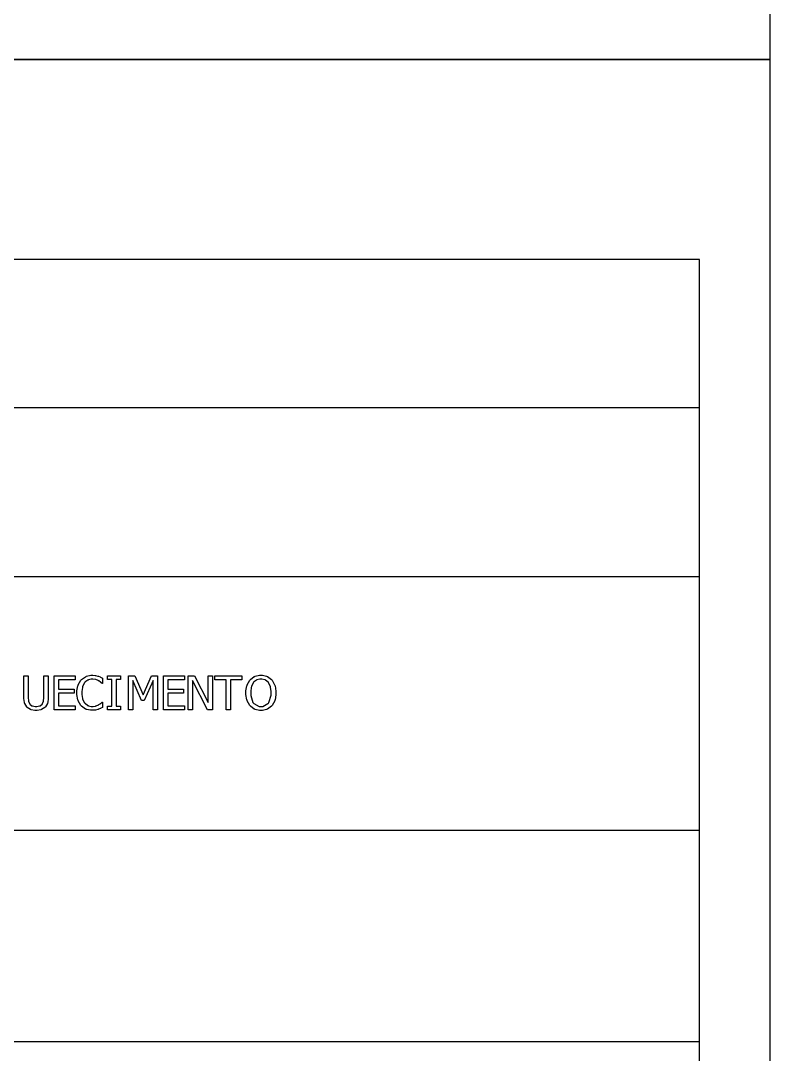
# Model space of a CAD drawing. Header units: millimetres. Extents: x 1974 to 2099, y 1386 to 1555.
# Drawn here: x 2095.39 to 2099.13, y 1486.64 to 1491.8 of the extents above; entities that cross this region are included whole.
import ezdxf

# ---------------------------------------------------------------- set-up
doc = ezdxf.new("R2010")
doc.units = ezdxf.units.MM
for name, color, linetype in [('MARGEM', 1, 'Continuous'), ('TEXTO', 4, 'Continuous'), ('TIMBRE', 7, 'Continuous')]:
    doc.layers.add(name, color=color, linetype=linetype)

msp = doc.modelspace()

# ---------------------------------------------------------------- linework, layer by layer
at = {"layer": 'MARGEM', "color": 7}
for points in [[(2069.4316, 1491.6093), (2099.1316, 1491.6093), (2099.1316, 1512.6343), (2069.4316, 1512.6343)], [(2069.4316, 1470.5843), (2099.1316, 1470.5843), (2099.1316, 1491.6093), (2069.4316, 1491.6093)]]:
    msp.add_lwpolyline(points, close=True, dxfattribs=at)
at = {"layer": 'TEXTO', "color": 0}
for p, q in [((2098.7779, 1489.868), (2069.8934, 1489.868)), ((2098.7779, 1489.0232), (2069.8934, 1489.0232)), ((2095.402, 1488.4233), (2095.402, 1488.5287)), ((2095.402, 1488.5287), (2095.4244, 1488.5287)), ((2095.4244, 1488.5287), (2095.4244, 1488.4233)), ((2095.5016, 1488.4227), (2095.5016, 1488.5287)), ((2095.5016, 1488.5287), (2095.5242, 1488.5287)), ((2095.5242, 1488.5287), (2095.5242, 1488.4233)), ((2095.553, 1488.3598), (2095.553, 1488.5287)), ((2095.553, 1488.5287), (2095.6586, 1488.5287)), ((2095.6586, 1488.5087), (2095.5754, 1488.5087)), ((2095.5754, 1488.5087), (2095.5754, 1488.4625)), ((2095.6586, 1488.5287), (2095.6586, 1488.5087)), ((2095.6869, 1488.5066), (2095.6886, 1488.5085)), ((2095.6886, 1488.5085), (2095.6903, 1488.5104)), ((2095.6903, 1488.5104), (2095.7102, 1488.5249)), ((2095.7102, 1488.5249), (2095.7127, 1488.5258)), ((2095.7127, 1488.5258), (2095.7149, 1488.5269)), ((2095.7149, 1488.5269), (2095.7363, 1488.5318)), ((2095.7229, 1488.5082), (2095.7212, 1488.5075)), ((2095.7243, 1488.5089), (2095.7229, 1488.5082)), ((2095.7383, 1488.5126), (2095.7243, 1488.5089)), ((2095.7363, 1488.5318), (2095.7435, 1488.5318)), ((2095.7435, 1488.5126), (2095.7383, 1488.5126)), ((2095.7435, 1488.5318), (2095.7475, 1488.5318)), ((2095.7475, 1488.5126), (2095.7435, 1488.5126)), ((2095.7475, 1488.5318), (2095.7581, 1488.5308)), ((2095.7596, 1488.5107), (2095.7475, 1488.5126)), ((2095.7581, 1488.5308), (2095.7594, 1488.5305)), ((2095.7594, 1488.5305), (2095.7607, 1488.5303)), ((2095.7609, 1488.5103), (2095.7596, 1488.5107)), ((2095.7607, 1488.5303), (2095.7723, 1488.5278)), ((2095.7621, 1488.51), (2095.7609, 1488.5103)), ((2095.774, 1488.5051), (2095.7621, 1488.51)), ((2095.7723, 1488.5278), (2095.7733, 1488.5274)), ((2095.7733, 1488.5274), (2095.7743, 1488.5271)), ((2095.7743, 1488.5271), (2095.7835, 1488.5236)), ((2095.7835, 1488.5236), (2095.7845, 1488.5231)), ((2095.7845, 1488.5231), (2095.7854, 1488.5227)), ((2095.7854, 1488.5227), (2095.7949, 1488.5181)), ((2095.7949, 1488.5181), (2095.7956, 1488.5175)), ((2095.7956, 1488.5175), (2095.7956, 1488.4904)), ((2095.8197, 1488.5115), (2095.8197, 1488.5287)), ((2095.8197, 1488.5287), (2095.8853, 1488.5287)), ((2095.8411, 1488.5115), (2095.8197, 1488.5115)), ((2095.8411, 1488.377), (2095.8411, 1488.5115)), ((2095.8853, 1488.5115), (2095.8637, 1488.5115)), ((2095.8637, 1488.5115), (2095.8637, 1488.377)), ((2095.8853, 1488.5287), (2095.8853, 1488.5115)), ((2095.9255, 1488.3598), (2095.9255, 1488.5287)), ((2095.9255, 1488.5287), (2095.9561, 1488.5287)), ((2095.9561, 1488.5287), (2095.9983, 1488.4347)), ((2095.9983, 1488.4347), (2096.039, 1488.5287)), ((2096.039, 1488.5287), (2096.0703, 1488.5287)), ((2096.0703, 1488.5287), (2096.0703, 1488.3598)), ((2096.0703, 1488.5287), (2096.0703, 1488.5287)), ((2096.0993, 1488.3598), (2096.0993, 1488.5287)), ((2096.0993, 1488.5287), (2096.2049, 1488.5287)), ((2096.2049, 1488.5087), (2096.1217, 1488.5087)), ((2096.1217, 1488.5087), (2096.1217, 1488.4625)), ((2096.2049, 1488.5287), (2096.2049, 1488.5087)), ((2096.2235, 1488.3598), (2096.2235, 1488.5287)), ((2096.2235, 1488.5287), (2096.2554, 1488.5287)), ((2096.2554, 1488.5287), (2096.3234, 1488.395)), ((2096.3234, 1488.395), (2096.3234, 1488.5287)), ((2096.3234, 1488.5287), (2096.3443, 1488.5287)), ((2096.3443, 1488.5287), (2096.3443, 1488.3598)), ((2096.3443, 1488.5287), (2096.3443, 1488.5287)), ((2096.3555, 1488.5087), (2096.3555, 1488.5287)), ((2096.3555, 1488.5287), (2096.4913, 1488.5287)), ((2096.4121, 1488.5087), (2096.3555, 1488.5087)), ((2096.4121, 1488.3598), (2096.4121, 1488.5087)), ((2096.4913, 1488.5087), (2096.4344, 1488.5087)), ((2096.4344, 1488.5087), (2096.4344, 1488.3598)), ((2096.4913, 1488.5287), (2096.4913, 1488.5087)), ((2096.5305, 1488.5074), (2096.5322, 1488.5093)), ((2096.5322, 1488.5093), (2096.5338, 1488.5113)), ((2096.5338, 1488.5113), (2096.5534, 1488.5254)), ((2096.5534, 1488.5254), (2096.5558, 1488.5264)), ((2096.5558, 1488.5264), (2096.5581, 1488.5274)), ((2096.5581, 1488.5274), (2096.5795, 1488.5323)), ((2096.5653, 1488.5085), (2096.5638, 1488.5079)), ((2096.5668, 1488.5093), (2096.5653, 1488.5085)), ((2096.5812, 1488.5128), (2096.5668, 1488.5093)), ((2096.5795, 1488.5323), (2096.5864, 1488.5323)), ((2096.5867, 1488.5128), (2096.5812, 1488.5128)), ((2096.5864, 1488.5323), (2096.5943, 1488.5323)), ((2096.5914, 1488.5128), (2096.5867, 1488.5128)), ((2096.6063, 1488.5092), (2096.5914, 1488.5128)), ((2096.5943, 1488.5323), (2096.6152, 1488.5273)), ((2096.608, 1488.5085), (2096.6063, 1488.5092)), ((2096.6095, 1488.5078), (2096.608, 1488.5085)), ((2096.6152, 1488.5273), (2096.6177, 1488.5262)), ((2096.6177, 1488.5262), (2096.62, 1488.5253)), ((2096.62, 1488.5253), (2096.6393, 1488.5112)), ((2096.6393, 1488.5112), (2096.641, 1488.5093)), ((2096.641, 1488.5093), (2096.6426, 1488.5075)), ((2096.641, 1488.5093), (2096.641, 1488.5093)), ((2095.5754, 1488.4625), (2095.6528, 1488.4625)), ((2095.6528, 1488.4625), (2095.6528, 1488.4425)), ((2095.6675, 1488.4533), (2095.672, 1488.4784)), ((2095.672, 1488.4784), (2095.6729, 1488.481)), ((2095.6729, 1488.481), (2095.6737, 1488.4837)), ((2095.6737, 1488.4837), (2095.6869, 1488.5066)), ((2095.6943, 1488.4713), (2095.6911, 1488.4509)), ((2095.695, 1488.4735), (2095.6943, 1488.4713)), ((2095.6955, 1488.4756), (2095.695, 1488.4735)), ((2095.7048, 1488.4937), (2095.6955, 1488.4756)), ((2095.706, 1488.4951), (2095.7048, 1488.4937)), ((2095.7072, 1488.4966), (2095.706, 1488.4951)), ((2095.7212, 1488.5075), (2095.7072, 1488.4966)), ((2095.775, 1488.5046), (2095.774, 1488.5051)), ((2095.776, 1488.504), (2095.775, 1488.5046)), ((2095.7854, 1488.4976), (2095.776, 1488.504)), ((2095.7864, 1488.4969), (2095.7854, 1488.4976)), ((2095.7872, 1488.4963), (2095.7864, 1488.4969)), ((2095.7934, 1488.4908), (2095.7872, 1488.4963)), ((2095.7939, 1488.4904), (2095.7934, 1488.4908)), ((2095.7956, 1488.4904), (2095.7939, 1488.4904)), ((2095.9901, 1488.4063), (2095.9464, 1488.5054)), ((2095.9464, 1488.5054), (2095.9464, 1488.3598)), ((2096.0477, 1488.5054), (2096.0037, 1488.4063)), ((2096.0477, 1488.3598), (2096.0477, 1488.5054)), ((2096.1217, 1488.4625), (2096.1992, 1488.4625)), ((2096.1992, 1488.4625), (2096.1992, 1488.4425)), ((2096.3192, 1488.3598), (2096.2447, 1488.5054)), ((2096.2447, 1488.5054), (2096.2447, 1488.3598)), ((2096.5119, 1488.4535), (2096.5164, 1488.479)), ((2096.5164, 1488.479), (2096.5171, 1488.4816)), ((2096.5171, 1488.4816), (2096.5181, 1488.4843)), ((2096.5181, 1488.4843), (2096.5305, 1488.5074)), ((2096.5382, 1488.4715), (2096.5353, 1488.451)), ((2096.539, 1488.4736), (2096.5382, 1488.4715)), ((2096.5395, 1488.4759), (2096.539, 1488.4736)), ((2096.5479, 1488.494), (2096.5395, 1488.4759)), ((2096.5491, 1488.4954), (2096.5479, 1488.494)), ((2096.5501, 1488.4969), (2096.5491, 1488.4954)), ((2096.5638, 1488.5079), (2096.5501, 1488.4969)), ((2096.6229, 1488.4968), (2096.6095, 1488.5078)), ((2096.6242, 1488.4954), (2096.6229, 1488.4968)), ((2096.6252, 1488.494), (2096.6242, 1488.4954)), ((2096.6336, 1488.4761), (2096.6252, 1488.494)), ((2096.6343, 1488.474), (2096.6336, 1488.4761)), ((2096.6348, 1488.4718), (2096.6343, 1488.474)), ((2096.6381, 1488.4516), (2096.6348, 1488.4718)), ((2096.6426, 1488.5075), (2096.6549, 1488.4846)), ((2096.6549, 1488.4846), (2096.6559, 1488.4818)), ((2096.6559, 1488.4818), (2096.6569, 1488.4791)), ((2096.6569, 1488.4791), (2096.6614, 1488.4529)), ((2095.402, 1488.4163), (2095.402, 1488.4233)), ((2095.405, 1488.395), (2095.402, 1488.4163)), ((2095.4244, 1488.4233), (2095.4244, 1488.4184)), ((2095.4244, 1488.4184), (2095.4256, 1488.405)), ((2095.4256, 1488.405), (2095.4258, 1488.4036)), ((2095.5001, 1488.4036), (2095.5003, 1488.405)), ((2095.5003, 1488.405), (2095.5016, 1488.4183)), ((2095.5016, 1488.4183), (2095.5016, 1488.4227)), ((2095.5242, 1488.4158), (2095.5212, 1488.3953)), ((2095.5242, 1488.4233), (2095.5242, 1488.4158)), ((2095.6528, 1488.4425), (2095.5754, 1488.4425)), ((2095.5754, 1488.4425), (2095.5754, 1488.3798)), ((2095.6675, 1488.444), (2095.6675, 1488.4533)), ((2095.6675, 1488.4353), (2095.6675, 1488.444)), ((2095.6722, 1488.4091), (2095.6675, 1488.4353)), ((2095.6732, 1488.4063), (2095.6722, 1488.4091)), ((2095.6739, 1488.4036), (2095.6732, 1488.4063)), ((2095.6911, 1488.4509), (2095.6911, 1488.444)), ((2095.6911, 1488.444), (2095.6911, 1488.4366)), ((2095.6911, 1488.4366), (2095.6943, 1488.4163)), ((2095.6943, 1488.4163), (2095.695, 1488.4142)), ((2095.695, 1488.4142), (2095.6958, 1488.4121)), ((2095.6958, 1488.4121), (2095.7053, 1488.3945)), ((2096.0037, 1488.4063), (2095.9901, 1488.4063)), ((2096.1992, 1488.4425), (2096.1217, 1488.4425)), ((2096.1217, 1488.4425), (2096.1217, 1488.3798)), ((2096.5119, 1488.4441), (2096.5119, 1488.4535)), ((2096.5119, 1488.4356), (2096.5119, 1488.4441)), ((2096.5164, 1488.4098), (2096.5119, 1488.4356)), ((2096.5171, 1488.407), (2096.5164, 1488.4098)), ((2096.5181, 1488.4043), (2096.5171, 1488.407)), ((2096.5353, 1488.451), (2096.5353, 1488.4441)), ((2096.5353, 1488.4441), (2096.5353, 1488.4314)), ((2096.5353, 1488.4314), (2096.5469, 1488.3963)), ((2096.6264, 1488.3963), (2096.6381, 1488.4322)), ((2096.6381, 1488.4441), (2096.6381, 1488.4516)), ((2096.6381, 1488.4322), (2096.6381, 1488.4441)), ((2096.6381, 1488.4441), (2096.6381, 1488.4441)), ((2096.6562, 1488.4071), (2096.6552, 1488.4044)), ((2096.6569, 1488.4099), (2096.6562, 1488.4071)), ((2096.6614, 1488.4349), (2096.6569, 1488.4099)), ((2096.6614, 1488.4529), (2096.6614, 1488.4441)), ((2096.6614, 1488.4441), (2096.6614, 1488.4349)), ((2095.4055, 1488.393), (2095.405, 1488.395)), ((2095.4062, 1488.391), (2095.4055, 1488.393)), ((2095.4167, 1488.3734), (2095.4062, 1488.391)), ((2095.4182, 1488.3717), (2095.4167, 1488.3734)), ((2095.4194, 1488.3705), (2095.4182, 1488.3717)), ((2095.4353, 1488.3609), (2095.4194, 1488.3705)), ((2095.4258, 1488.4036), (2095.4261, 1488.4024)), ((2095.4261, 1488.4024), (2095.4308, 1488.3904)), ((2095.4308, 1488.3904), (2095.4315, 1488.3893)), ((2095.4315, 1488.3893), (2095.4323, 1488.3883)), ((2095.4323, 1488.3883), (2095.4427, 1488.3796)), ((2095.437, 1488.3602), (2095.4353, 1488.3609)), ((2095.4388, 1488.3596), (2095.437, 1488.3602)), ((2095.4564, 1488.3563), (2095.4388, 1488.3596)), ((2095.4427, 1488.3796), (2095.444, 1488.3789)), ((2095.444, 1488.3789), (2095.4452, 1488.3784)), ((2095.4452, 1488.3784), (2095.4586, 1488.3755)), ((2095.4631, 1488.3563), (2095.4564, 1488.3563)), ((2095.4586, 1488.3755), (2095.4631, 1488.3755)), ((2095.4631, 1488.3755), (2095.4676, 1488.3755)), ((2095.4691, 1488.3563), (2095.4631, 1488.3563)), ((2095.4631, 1488.3563), (2095.4631, 1488.3563)), ((2095.4676, 1488.3755), (2095.4805, 1488.3784)), ((2095.4874, 1488.3596), (2095.4691, 1488.3563)), ((2095.4805, 1488.3784), (2095.4817, 1488.3789)), ((2095.4817, 1488.3789), (2095.4832, 1488.3796)), ((2095.4832, 1488.3796), (2095.4936, 1488.3883)), ((2095.4892, 1488.3601), (2095.4874, 1488.3596)), ((2095.4909, 1488.3608), (2095.4892, 1488.3601)), ((2095.5066, 1488.3705), (2095.4909, 1488.3608)), ((2095.4936, 1488.3883), (2095.4944, 1488.3893)), ((2095.4944, 1488.3893), (2095.4951, 1488.3904)), ((2095.4951, 1488.3904), (2095.4998, 1488.4024)), ((2095.4998, 1488.4024), (2095.5001, 1488.4036)), ((2095.5081, 1488.3717), (2095.5066, 1488.3705)), ((2095.5095, 1488.3734), (2095.5081, 1488.3717)), ((2095.52, 1488.3911), (2095.5095, 1488.3734)), ((2095.5205, 1488.3931), (2095.52, 1488.3911)), ((2095.5212, 1488.3953), (2095.5205, 1488.3931)), ((2095.6586, 1488.3598), (2095.553, 1488.3598)), ((2095.5754, 1488.3798), (2095.6586, 1488.3798)), ((2095.6586, 1488.3798), (2095.6586, 1488.3598)), ((2095.6586, 1488.3598), (2095.6586, 1488.3598)), ((2095.6871, 1488.3807), (2095.6739, 1488.4036)), ((2095.6888, 1488.3788), (2095.6871, 1488.3807)), ((2095.6903, 1488.377), (2095.6888, 1488.3788)), ((2095.7105, 1488.3632), (2095.6903, 1488.377)), ((2095.7053, 1488.3945), (2095.7067, 1488.393)), ((2095.7067, 1488.393), (2095.7077, 1488.3917)), ((2095.7077, 1488.3917), (2095.7217, 1488.3812)), ((2095.7129, 1488.3622), (2095.7105, 1488.3632)), ((2095.7149, 1488.3614), (2095.7129, 1488.3622)), ((2095.7355, 1488.3567), (2095.7149, 1488.3614)), ((2095.7217, 1488.3812), (2095.7231, 1488.3804)), ((2095.7231, 1488.3804), (2095.7249, 1488.3798)), ((2095.7249, 1488.3798), (2095.7388, 1488.3761)), ((2095.7433, 1488.3567), (2095.7355, 1488.3567)), ((2095.7388, 1488.3761), (2095.7435, 1488.3761)), ((2095.7469, 1488.3567), (2095.7433, 1488.3567)), ((2095.7433, 1488.3567), (2095.7433, 1488.3567)), ((2095.7435, 1488.3761), (2095.748, 1488.3761)), ((2095.7586, 1488.3578), (2095.7469, 1488.3567)), ((2095.748, 1488.3761), (2095.7599, 1488.3781)), ((2095.7596, 1488.358), (2095.7586, 1488.3578)), ((2095.7607, 1488.3582), (2095.7596, 1488.358)), ((2095.7599, 1488.3781), (2095.7614, 1488.3785)), ((2095.7721, 1488.3612), (2095.7607, 1488.3582)), ((2095.7614, 1488.3785), (2095.7628, 1488.3789)), ((2095.7628, 1488.3789), (2095.775, 1488.3839)), ((2095.7733, 1488.3616), (2095.7721, 1488.3612)), ((2095.7745, 1488.362), (2095.7733, 1488.3616)), ((2095.7845, 1488.3658), (2095.7745, 1488.362)), ((2095.775, 1488.3839), (2095.7763, 1488.3845)), ((2095.7763, 1488.3845), (2095.777, 1488.3852)), ((2095.777, 1488.3852), (2095.7862, 1488.3912)), ((2095.7852, 1488.3662), (2095.7845, 1488.3658)), ((2095.7859, 1488.3667), (2095.7852, 1488.3662)), ((2095.7949, 1488.3709), (2095.7859, 1488.3667)), ((2095.7862, 1488.3912), (2095.7869, 1488.3917)), ((2095.7869, 1488.3917), (2095.7877, 1488.3924)), ((2095.7877, 1488.3924), (2095.7937, 1488.3976)), ((2095.7937, 1488.3976), (2095.7942, 1488.3981)), ((2095.7942, 1488.3981), (2095.7956, 1488.3981)), ((2095.7956, 1488.3713), (2095.7949, 1488.3709)), ((2095.7956, 1488.3981), (2095.7956, 1488.3713)), ((2095.8197, 1488.3598), (2095.8197, 1488.377)), ((2095.8197, 1488.377), (2095.8411, 1488.377)), ((2095.8853, 1488.3598), (2095.8197, 1488.3598)), ((2095.8637, 1488.377), (2095.8853, 1488.377)), ((2095.8853, 1488.377), (2095.8853, 1488.3598)), ((2095.8853, 1488.377), (2095.8853, 1488.377)), ((2095.9464, 1488.3598), (2095.9255, 1488.3598)), ((2096.0703, 1488.3598), (2096.0477, 1488.3598)), ((2096.2049, 1488.3598), (2096.0993, 1488.3598)), ((2096.1217, 1488.3798), (2096.2049, 1488.3798)), ((2096.2049, 1488.3798), (2096.2049, 1488.3598)), ((2096.2049, 1488.3598), (2096.2049, 1488.3598)), ((2096.2447, 1488.3598), (2096.2235, 1488.3598)), ((2096.3443, 1488.3598), (2096.3192, 1488.3598)), ((2096.4344, 1488.3598), (2096.4121, 1488.3598)), ((2096.4344, 1488.3598), (2096.4344, 1488.3598)), ((2096.5305, 1488.3812), (2096.5181, 1488.4043)), ((2096.532, 1488.3793), (2096.5305, 1488.3812)), ((2096.5338, 1488.3775), (2096.532, 1488.3793)), ((2096.5534, 1488.3631), (2096.5338, 1488.3775)), ((2096.5469, 1488.3963), (2096.5491, 1488.3933)), ((2096.5491, 1488.3933), (2096.5514, 1488.3904)), ((2096.5514, 1488.3904), (2096.5777, 1488.3757)), ((2096.5556, 1488.3621), (2096.5534, 1488.3631)), ((2096.5579, 1488.3611), (2096.5556, 1488.3621)), ((2096.5787, 1488.3563), (2096.5579, 1488.3611)), ((2096.5777, 1488.3757), (2096.5867, 1488.3757)), ((2096.5864, 1488.3563), (2096.5787, 1488.3563)), ((2096.5936, 1488.3563), (2096.5864, 1488.3563)), ((2096.5867, 1488.3757), (2096.5958, 1488.3757)), ((2096.6145, 1488.361), (2096.5936, 1488.3563)), ((2096.5958, 1488.3757), (2096.6216, 1488.3904)), ((2096.6169, 1488.3619), (2096.6145, 1488.361)), ((2096.6192, 1488.3629), (2096.6169, 1488.3619)), ((2096.6393, 1488.3774), (2096.6192, 1488.3629)), ((2096.6216, 1488.3904), (2096.6242, 1488.3933)), ((2096.6242, 1488.3933), (2096.6264, 1488.3963)), ((2096.641, 1488.3793), (2096.6393, 1488.3774)), ((2096.6426, 1488.3812), (2096.641, 1488.3793)), ((2096.6552, 1488.4044), (2096.6426, 1488.3812)), ((2098.7779, 1487.756), (2069.8934, 1487.756)), ((2098.7779, 1486.7), (2069.8934, 1486.7))]:
    msp.add_line(p, q, dxfattribs=at)
at = {"layer": 'TIMBRE', "color": 12}
msp.add_line((2098.7779, 1490.6093), (2069.8934, 1490.6093), dxfattribs=at)
msp.add_lwpolyline([(2069.8934, 1470.9723), (2098.7779, 1470.9723), (2098.7779, 1490.6093), (2069.8934, 1490.6093)], close=True, dxfattribs=at)

doc.saveas('drawing.dxf')
